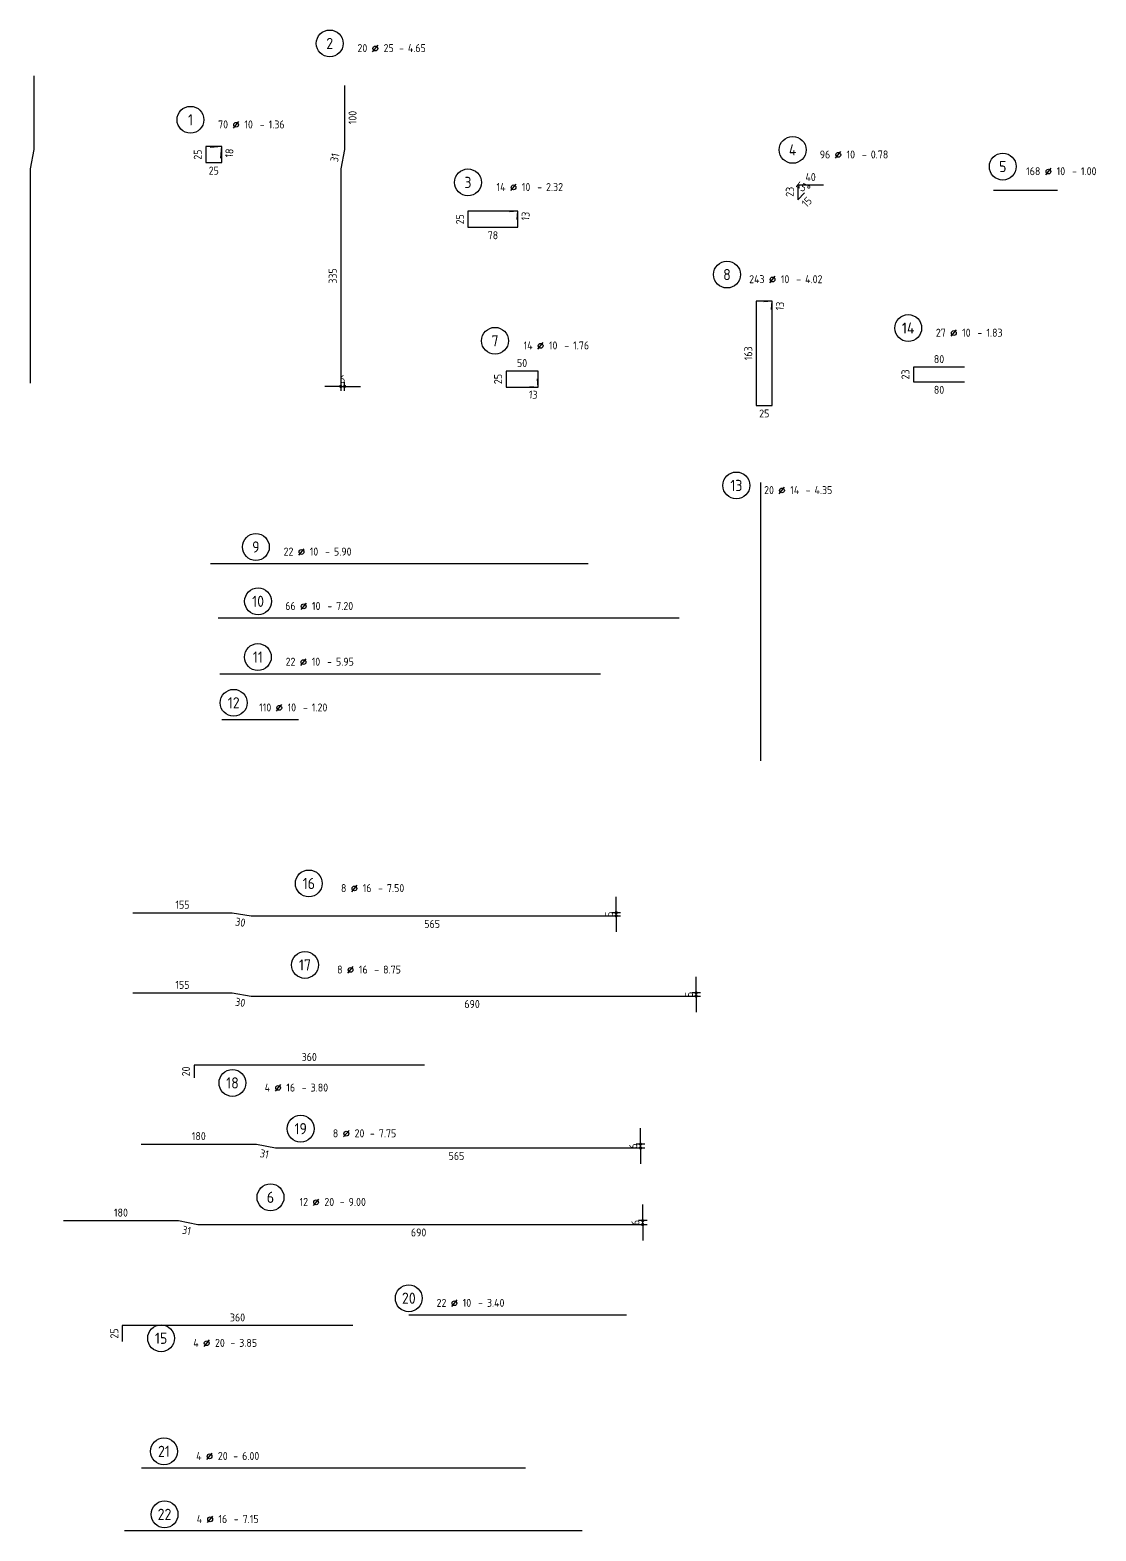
# Model space of a CAD drawing. Extents: x 29.9 to 127.4, y -19 to 23.
# Drawn here: x 110.77 to 127.42, y -0.47 to 22.98 of the extents above; entities that cross this region are included whole.
import ezdxf
from ezdxf.enums import TextEntityAlignment as Align

# ---------------------------------------------------------------- set-up
doc = ezdxf.new("R2010")
doc.units = 0
doc.header["$LTSCALE"] = 0.5
doc.linetypes.add('AUSGEZOGEN', pattern=[1000.01, 1000, 0.01])
doc.layers.add('MASSE', color=7, linetype='Continuous')
doc.layers.add('RND', color=7, linetype='Continuous')
doc.styles.add('txt', font='isocp.shx')
doc.dimstyles.new('DOT_I', dxfattribs={"dimscale": 0.5, "dimtxt": 0.25, "dimasz": 0.25, "dimexe": 0.1, "dimexo": 0.3, "dimgap": 0.1, "dimtad": 1, "dimdec": 3, "dimzin": 3, "dimtxsty": 'txt', "dimblk": 'DOT', "dimblk1": 'DOT', "dimblk2": 'DOT', "dimsah": 1, "dimcen": 0.1, "dimse1": 1, "dimse2": 1, "dimazin": 0, "dimtfac": 1, "dimtdec": 4, "dimtix": 1, "dimtmove": 2, "dimatfit": 3, "dimfxl": 0, "dimtvp": 1, "dimtolj": 1, "dimtzin": 0, "dimarcsym": 0})

# ---------------------------------------------------------------- blocks, each defined once
blk = doc.blocks.new('RND_AUSZ')
at = {"layer": 'RND', "color": 7, "linetype": 'Continuous'}
blk.add_line((1.341, 0.262), (1.509, 0.466), dxfattribs=at)
at = {"layer": 'RND', "color": 1, "linetype": 'Continuous'}
blk.add_circle((0, 0.52), 0.42, dxfattribs=at)
at = {"layer": 'RND', "color": 7, "linetype": 'Continuous'}
blk.add_circle((1.425, 0.364), 0.075, dxfattribs=at)
at = {"layer": 'RND', "color": 7, "linetype": 'Continuous', "style": 'txt'}
blk.add_text('-', height=0.25, dxfattribs=at).set_placement((2.163, 0.25))
for tag, p in [('WIEOFT', (-0.536, 0.25)), ('STK', (1.174, 0.25))]:
    blk.add_attdef(tag, text='', height=0.25, dxfattribs=at).set_placement(p, align=Align.RIGHT)
at = {"layer": 'RND', "color": 1, "linetype": 'Continuous', "style": 'txt'}
blk.add_attdef('POS', text='', height=0.35, dxfattribs=at).set_placement((0, 0.52), align=Align.MIDDLE)
at = {"layer": 'RND', "color": 7, "linetype": 'Continuous', "style": 'txt'}
for tag, p in [('DS', (1.683, 0.25)), ('LANG', (2.441, 0.25)), ('TEXT', (3.669, 0.25))]:
    blk.add_attdef(tag, p, '', height=0.25, dxfattribs=at)
blk = doc.blocks.new('*D15')
at = {"layer": 'DEFPOINTS', "color": 0, "linetype": 'AUSGEZOGEN', "transparency": 16777216}
for p in [(122.763, 20.449), (122.813, 20.41), (122.763, 20.324), (122.816, 20.377)]:
    blk.add_point(p, dxfattribs=at)
at = {"layer": 'RND', "color": 0, "linetype": 'AUSGEZOGEN', "transparency": 16777216, "insert": (122.844, 20.52), "char_height": 0.125, "attachment_point": 5, "rotation": 337.5, "style": 'txt'}
blk.add_mtext('\\A1;45°', dxfattribs=at)
blk = doc.blocks.new('DOT')
at = {"layer": 'MASSE', "color": 7, "linetype": 'Continuous'}
for p, q in [((0, 0), (-1, 0)), ((0, 0.54), (0, -0.54))]:
    blk.add_line(p, q, dxfattribs=at)
at = {"layer": 'MASSE', "color": 7, "linetype": 'Continuous', "const_width": 0.2}
blk.add_lwpolyline([(-0.1, 0, 1), (0.1, 0, 1)], format="xyb", close=True, dxfattribs=at)
blk = doc.blocks.new('*D22')
at = {"layer": 'DEFPOINTS', "color": 0, "linetype": 'AUSGEZOGEN', "transparency": 16777216}
for p in [(119.926, 9.186), (119.926, 9.186), (119.926, 9.136)]:
    blk.add_point(p, dxfattribs=at)
at = {"layer": 'RND', "color": 0, "linetype": 'AUSGEZOGEN', "lineweight": -2, "transparency": 16777216}
for p, q in [((119.926, 9.311), (119.926, 9.436)), ((119.926, 9.136), (119.926, 9.186)), ((119.926, 9.011), (119.926, 8.886))]:
    blk.add_line(p, q, dxfattribs=at)
at = {"layer": 'RND', "color": 0, "linetype": 'AUSGEZOGEN', "lineweight": -2, "transparency": 16777216, "xscale": 0.125, "yscale": 0.125, "zscale": 0.125}
for p, rotation in [((119.926, 9.186), 270), ((119.926, 9.136), 90)]:
    blk.add_blockref('DOT', p, dxfattribs=dict(at, rotation=rotation))
at = {"layer": 'RND', "color": 0, "linetype": 'AUSGEZOGEN', "transparency": 16777216, "insert": (119.813, 9.161), "char_height": 0.125, "attachment_point": 5, "rotation": 90, "style": 'txt'}
blk.add_mtext('\\A1;5', dxfattribs=at)
blk = doc.blocks.new('*D23')
at = {"layer": 'DEFPOINTS', "color": 0, "linetype": 'AUSGEZOGEN', "transparency": 16777216}
for p in [(121.175, 7.934), (121.175, 7.934), (121.175, 7.884)]:
    blk.add_point(p, dxfattribs=at)
at = {"layer": 'RND', "color": 0, "linetype": 'AUSGEZOGEN', "lineweight": -2, "transparency": 16777216}
for p, q in [((121.175, 8.059), (121.175, 8.184)), ((121.175, 7.884), (121.175, 7.934)), ((121.175, 7.759), (121.175, 7.634))]:
    blk.add_line(p, q, dxfattribs=at)
at = {"layer": 'RND', "color": 0, "linetype": 'AUSGEZOGEN', "lineweight": -2, "transparency": 16777216, "xscale": 0.125, "yscale": 0.125, "zscale": 0.125}
for p, rotation in [((121.175, 7.934), 270), ((121.175, 7.884), 90)]:
    blk.add_blockref('DOT', p, dxfattribs=dict(at, rotation=rotation))
at = {"layer": 'RND', "color": 0, "linetype": 'AUSGEZOGEN', "transparency": 16777216, "insert": (121.062, 7.909), "char_height": 0.125, "attachment_point": 5, "rotation": 90, "style": 'txt'}
blk.add_mtext('\\A1;5', dxfattribs=at)
blk = doc.blocks.new('*D40')
at = {"layer": 'DEFPOINTS', "color": 0, "linetype": 'AUSGEZOGEN', "transparency": 16777216}
for p in [(120.306, 5.571), (120.306, 5.571), (120.306, 5.511)]:
    blk.add_point(p, dxfattribs=at)
at = {"layer": 'RND', "color": 0, "linetype": 'AUSGEZOGEN', "lineweight": -2, "transparency": 16777216}
for p, q in [((120.306, 5.696), (120.306, 5.821)), ((120.306, 5.511), (120.306, 5.571)), ((120.306, 5.386), (120.306, 5.261))]:
    blk.add_line(p, q, dxfattribs=at)
at = {"layer": 'RND', "color": 0, "linetype": 'AUSGEZOGEN', "lineweight": -2, "transparency": 16777216, "xscale": 0.125, "yscale": 0.125, "zscale": 0.125}
for p, rotation in [((120.306, 5.571), 270), ((120.306, 5.511), 90)]:
    blk.add_blockref('DOT', p, dxfattribs=dict(at, rotation=rotation))
at = {"layer": 'RND', "color": 0, "linetype": 'AUSGEZOGEN', "transparency": 16777216, "insert": (120.193, 5.541), "char_height": 0.125, "attachment_point": 5, "rotation": 90, "style": 'txt'}
blk.add_mtext('\\A1;6', dxfattribs=at)
blk = doc.blocks.new('*D41')
at = {"layer": 'DEFPOINTS', "color": 0, "linetype": 'AUSGEZOGEN', "transparency": 16777216}
for p in [(120.34, 4.375), (120.34, 4.375), (120.34, 4.315)]:
    blk.add_point(p, dxfattribs=at)
at = {"layer": 'RND', "color": 0, "linetype": 'AUSGEZOGEN', "lineweight": -2, "transparency": 16777216}
for p, q in [((120.34, 4.5), (120.34, 4.625)), ((120.34, 4.315), (120.34, 4.375)), ((120.34, 4.19), (120.34, 4.065))]:
    blk.add_line(p, q, dxfattribs=at)
at = {"layer": 'RND', "color": 0, "linetype": 'AUSGEZOGEN', "lineweight": -2, "transparency": 16777216, "xscale": 0.125, "yscale": 0.125, "zscale": 0.125}
for p, rotation in [((120.34, 4.375), 270), ((120.34, 4.315), 90)]:
    blk.add_blockref('DOT', p, dxfattribs=dict(at, rotation=rotation))
at = {"layer": 'RND', "color": 0, "linetype": 'AUSGEZOGEN', "transparency": 16777216, "insert": (120.227, 4.345), "char_height": 0.125, "attachment_point": 5, "rotation": 90, "style": 'txt'}
blk.add_mtext('\\A1;6', dxfattribs=at)
blk = doc.blocks.new('*D53')
at = {"layer": 'DEFPOINTS', "color": 0, "linetype": 'AUSGEZOGEN', "transparency": 16777216}
for p in [(115.623, 17.408), (115.683, 17.408), (115.683, 17.408)]:
    blk.add_point(p, dxfattribs=at)
at = {"layer": 'RND', "color": 0, "linetype": 'AUSGEZOGEN', "lineweight": -2, "transparency": 16777216}
for p, q in [((115.498, 17.408), (115.373, 17.408)), ((115.623, 17.408), (115.683, 17.408)), ((115.808, 17.408), (115.933, 17.408))]:
    blk.add_line(p, q, dxfattribs=at)
at = {"layer": 'RND', "color": 0, "linetype": 'AUSGEZOGEN', "lineweight": -2, "transparency": 16777216, "xscale": 0.125, "yscale": 0.125, "zscale": 0.125}
blk.add_blockref('DOT', (115.623, 17.408), dxfattribs=at)
at = {"layer": 'RND', "color": 0, "linetype": 'AUSGEZOGEN', "lineweight": -2, "transparency": 16777216, "xscale": 0.125, "yscale": 0.125, "zscale": 0.125, "rotation": 180}
blk.add_blockref('DOT', (115.683, 17.408), dxfattribs=at)
at = {"layer": 'RND', "color": 0, "linetype": 'AUSGEZOGEN', "transparency": 16777216, "insert": (115.653, 17.521), "char_height": 0.125, "attachment_point": 5, "style": 'txt'}
blk.add_mtext('\\A1;6', dxfattribs=at)
blk = doc.blocks.new('*D66')
at = {"layer": 'DEFPOINTS', "color": 0, "linetype": 'AUSGEZOGEN', "transparency": 16777216}
for p in [(119.926, 9.186), (119.926, 9.186), (119.926, 9.136)]:
    blk.add_point(p, dxfattribs=at)
at = {"layer": 'RND', "color": 0, "linetype": 'AUSGEZOGEN', "lineweight": -2, "transparency": 16777216}
for p, q in [((119.926, 9.311), (119.926, 9.436)), ((119.926, 9.136), (119.926, 9.186)), ((119.926, 9.011), (119.926, 8.886))]:
    blk.add_line(p, q, dxfattribs=at)
at = {"layer": 'RND', "color": 0, "linetype": 'AUSGEZOGEN', "lineweight": -2, "transparency": 16777216, "xscale": 0.125, "yscale": 0.125, "zscale": 0.125}
for p, rotation in [((119.926, 9.186), 270), ((119.926, 9.136), 90)]:
    blk.add_blockref('DOT', p, dxfattribs=dict(at, rotation=rotation))
at = {"layer": 'RND', "color": 0, "linetype": 'AUSGEZOGEN', "transparency": 16777216, "insert": (119.813, 9.161), "char_height": 0.125, "attachment_point": 5, "rotation": 90, "style": 'txt'}
blk.add_mtext('\\A1;5', dxfattribs=at)
blk = doc.blocks.new('*D67')
at = {"layer": 'DEFPOINTS', "color": 0, "linetype": 'AUSGEZOGEN', "transparency": 16777216}
for p in [(121.175, 7.934), (121.175, 7.934), (121.175, 7.884)]:
    blk.add_point(p, dxfattribs=at)
at = {"layer": 'RND', "color": 0, "linetype": 'AUSGEZOGEN', "lineweight": -2, "transparency": 16777216}
for p, q in [((121.175, 8.059), (121.175, 8.184)), ((121.175, 7.884), (121.175, 7.934)), ((121.175, 7.759), (121.175, 7.634))]:
    blk.add_line(p, q, dxfattribs=at)
at = {"layer": 'RND', "color": 0, "linetype": 'AUSGEZOGEN', "lineweight": -2, "transparency": 16777216, "xscale": 0.125, "yscale": 0.125, "zscale": 0.125}
for p, rotation in [((121.175, 7.934), 270), ((121.175, 7.884), 90)]:
    blk.add_blockref('DOT', p, dxfattribs=dict(at, rotation=rotation))
at = {"layer": 'RND', "color": 0, "linetype": 'AUSGEZOGEN', "transparency": 16777216, "insert": (121.062, 7.909), "char_height": 0.125, "attachment_point": 5, "rotation": 90, "style": 'txt'}
blk.add_mtext('\\A1;5', dxfattribs=at)

msp = doc.modelspace()

# ---------------------------------------------------------------- linework, layer by layer
at = {"layer": 'RND', "color": 1, "linetype": 'AUSGEZOGEN'}
for points in [[(110.8293, 22.2583), (110.8293, 21.1083), (110.7693, 20.8083), (110.7693, 17.4583)], [(115.6828, 22.1083), (115.6828, 21.1083), (115.6228, 20.8083), (115.6228, 17.4583)], [(113.7492, 20.9745), (113.7649, 21.1538), (113.5149, 21.1538), (113.5149, 20.9038), (113.7649, 20.9038), (113.7649, 21.1538), (113.5856, 21.1381)], [(123.1627, 20.5536), (122.7627, 20.5536), (122.7627, 20.3236), (122.8687, 20.4297)], [(125.8184, 20.4752), (126.8184, 20.4752)], [(118.379, 20.0148), (118.3903, 20.1443), (117.6103, 20.1443), (117.6103, 19.8943), (118.3903, 19.8943), (118.3903, 20.1443), (118.2608, 20.133)], [(122.3529, 18.6102), (122.3642, 18.7397), (122.1142, 18.7397), (122.1142, 17.1097), (122.3642, 17.1097), (122.3642, 18.7397), (122.2347, 18.7284)], [(118.5766, 17.409), (118.7061, 17.3977), (118.7061, 17.6477), (118.2061, 17.6477), (118.2061, 17.3977), (118.7061, 17.3977), (118.6948, 17.5272)], [(125.3694, 17.7096), (124.5694, 17.7096), (124.5694, 17.4796), (125.3694, 17.4796)], [(122.1838, 11.557), (122.1838, 15.907)], [(113.5864, 14.6396), (119.4864, 14.6396)], [(113.7086, 13.7904), (120.9086, 13.7904)], [(113.7328, 12.9194), (119.6828, 12.9194)], [(113.7633, 12.2048), (114.9633, 12.2048)], [(112.3758, 9.1856), (113.9258, 9.1856), (114.2258, 9.1356), (119.8758, 9.1356)], [(112.3748, 7.9338), (113.9248, 7.9338), (114.2248, 7.8838), (121.1248, 7.8838)], [(116.9311, 6.8064), (113.3311, 6.8064), (113.3311, 6.6064)], [(112.5056, 5.5706), (114.3056, 5.5706), (114.6056, 5.5106), (120.2556, 5.5106)], [(111.2898, 4.3754), (113.0898, 4.3754), (113.3898, 4.3154), (120.2898, 4.3154)], [(116.6865, 2.9032), (120.0865, 2.9032)], [(115.8107, 2.7376), (112.2107, 2.7376), (112.2107, 2.4876)], [(112.5102, 0.5111), (118.5102, 0.5111)], [(119.3945, -0.473), (112.2445, -0.473)]]:
    msp.add_lwpolyline(points, dxfattribs=at)

# ---------------------------------------------------------------- block references
at = {"layer": 'RND', "color": 191, "linetype": 'AUSGEZOGEN', "xscale": 0.5, "yscale": 0.5, "zscale": 0.5}
for p, values in [((115.4512, 22.5054), {'POS': '2', 'STK': '20', 'DS': '25', 'LANG': '4.65'}), ((122.683, 20.8435), {'POS': '4', 'STK': '96', 'DS': '10', 'LANG': '0.78'})]:
    msp.add_blockref('RND_AUSZ', p, dxfattribs=at).add_auto_attribs(values)
at = {"layer": 'RND', "color": 7, "linetype": 'AUSGEZOGEN', "xscale": 0.5, "yscale": 0.5, "zscale": 0.5}
for p, values in [((113.276, 21.313), {'POS': '1', 'STK': '70', 'DS': '10', 'LANG': '1.36'}), ((117.6104, 20.335), {'POS': '3', 'STK': '14', 'DS': '10', 'LANG': '2.32'}), ((121.6565, 18.8953), {'POS': '8', 'STK': '243', 'DS': '10', 'LANG': '4.02'}), ((124.488, 18.0592), {'POS': '14', 'STK': '27', 'DS': '10', 'LANG': '1.83'}), ((118.0332, 17.8601), {'POS': '7', 'STK': '14', 'DS': '10', 'LANG': '1.76'}), ((115.0644, 8.1101), {'POS': '17', 'STK': '8', 'DS': '16', 'LANG': '8.75'}), ((113.9318, 6.2666), {'POS': '18', 'STK': '4', 'DS': '16', 'LANG': '3.80'}), ((114.9977, 5.552), {'POS': '19', 'STK': '8', 'DS': '20', 'LANG': '7.75'}), ((114.5259, 4.4799), {'POS': '6', 'STK': '12', 'DS': '20', 'LANG': '9.00'}), ((112.8618, 0.5111), {'POS': '21', 'STK': '4', 'DS': '20', 'LANG': '6.00'})]:
    msp.add_blockref('RND_AUSZ', p, dxfattribs=at).add_auto_attribs(values)
at = {"layer": 'RND', "color": 1, "linetype": 'AUSGEZOGEN', "xscale": 0.5, "yscale": 0.5, "zscale": 0.5}
for p, values in [((125.9655, 20.5824), {'POS': '5', 'STK': '168', 'DS': '10', 'LANG': '1.00'}), ((121.8032, 15.6006), {'POS': '13', 'STK': '20', 'DS': '14', 'LANG': '4.35'}), ((114.297, 14.6396), {'POS': '9', 'STK': '22', 'DS': '10', 'LANG': '5.90'}), ((114.332, 13.7904), {'POS': '10', 'STK': '66', 'DS': '10', 'LANG': '7.20'}), ((114.3282, 12.9194), {'POS': '11', 'STK': '22', 'DS': '10', 'LANG': '5.95'}), ((113.9509, 12.2048), {'POS': '12', 'STK': '110', 'DS': '10', 'LANG': '1.20'}), ((115.1246, 9.3828), {'POS': '16', 'STK': '8', 'DS': '16', 'LANG': '7.50'}), ((116.6865, 2.9032), {'POS': '20', 'STK': '22', 'DS': '10', 'LANG': '3.40'}), ((112.8171, 2.2781), {'POS': '15', 'STK': '4', 'DS': '20', 'LANG': '3.85'}), ((112.8706, -0.473), {'POS': '22', 'STK': '4', 'DS': '16', 'LANG': '7.15'})]:
    msp.add_blockref('RND_AUSZ', p, dxfattribs=at).add_auto_attribs(values)

# ---------------------------------------------------------------- texts
at = {"layer": 'RND', "color": 7, "linetype": 'AUSGEZOGEN', "style": 'txt'}
for s, rotation, p in [('100', 90, (115.8078, 21.6083)), ('18', 84.99986, (113.8816, 21.0532)), ('25', 90, (113.3899, 21.0288)), ('31', 78.69007, (115.5303, 20.9828)), ('23', 90, (122.6377, 20.4486)), ('15', 45, (122.9041, 20.2882)), ('25', 90, (117.4853, 20.0193)), ('13', 84.99986, (118.5092, 20.0686)), ('335', 90, (115.4978, 19.1333)), ('13', 84.99986, (122.483, 18.6641)), ('163', 90, (121.9892, 17.9247)), ('25', 90, (118.0811, 17.5227)), ('23', 90, (124.4444, 17.5946)), ('13', 354.99986, (118.6305, 17.2788)), ('30', 350.53768, (114.0553, 9.0373)), ('30', 350.53768, (114.0543, 7.7855)), ('20', 90, (113.2061, 6.7064)), ('31', 348.69007, (114.4311, 5.418)), ('31', 348.69007, (113.2153, 4.2229)), ('25', 90, (112.0857, 2.6126))]:
    msp.add_text(s, height=0.125, rotation=rotation, dxfattribs=at).set_placement(p, align=Align.MIDDLE)
for s, p in [('25', (113.6399, 20.7788)), ('40', (122.9627, 20.6786)), ('78', (118.0003, 19.7693)), ('50', (118.4561, 17.7727)), ('80', (124.9694, 17.8346)), ('80', (124.9694, 17.3546)), ('25', (122.2392, 16.9847)), ('155', (113.1508, 9.3106)), ('565', (117.0508, 9.0106)), ('155', (113.1498, 8.0588)), ('690', (117.6748, 7.7588)), ('360', (115.1311, 6.9314)), ('180', (113.4056, 5.6956)), ('565', (117.4306, 5.3856)), ('180', (112.1898, 4.5004)), ('690', (116.8398, 4.1904)), ('360', (114.0107, 2.8626))]:
    msp.add_text(s, height=0.125, dxfattribs=at).set_placement(p, align=Align.MIDDLE)

# ---------------------------------------------------------------- dimensions: what is measured, and where the dimension line sits
at = {"layer": 'RND', "color": 7, "linetype": 'AUSGEZOGEN'}
dim = msp.add_angular_dim_3p(base=(122.8127, 20.4102), center=(122.7627, 20.3236), p1=(122.8157, 20.3766), p2=(122.7627, 20.4486), dimstyle='DOT_I', override={"dimdec": 2, "dimadec": 0}, dxfattribs=at)
dim.commit()
dim.dimension.update_dxf_attribs({"geometry": '*D15', "text_midpoint": (122.844, 20.5199)})
dim = msp.add_linear_dim(base=(115.6828, 17.4083), p1=(115.6228, 17.4083), p2=(115.6828, 17.4083), dimstyle='DOT_I', override={"dimdec": 0, "dimlfac": 100}, dxfattribs=at)
dim.commit()
dim.dimension.update_dxf_attribs({"geometry": '*D53', "text_midpoint": (115.6528, 17.5208)})
for base, p1, p2, override, picture, middle in [((119.9258, 9.1856), (119.9258, 9.1356), (119.9258, 9.1856), {"dimdec": 0, "dimlfac": 100, "dimrnd": 0.0005}, '*D22', (119.8133, 9.1606)), ((119.9258, 9.1856), (119.9258, 9.1356), (119.9258, 9.1856), {"dimdec": 0, "dimlfac": 100}, '*D66', (119.8133, 9.1606)), ((121.1748, 7.9338), (121.1748, 7.8838), (121.1748, 7.9338), {"dimdec": 0, "dimlfac": 100}, '*D23', (121.0623, 7.9088)), ((121.1748, 7.9338), (121.1748, 7.8838), (121.1748, 7.9338), {"dimdec": 0, "dimlfac": 100}, '*D67', (121.0623, 7.9088)), ((120.3056, 5.5706), (120.3056, 5.5106), (120.3056, 5.5706), {"dimdec": 0, "dimlfac": 100, "dimrnd": 0.0005}, '*D40', (120.1931, 5.5406)), ((120.3398, 4.3754), (120.3398, 4.3154), (120.3398, 4.3754), {"dimdec": 0, "dimlfac": 100, "dimrnd": 0.0005}, '*D41', (120.2273, 4.3454))]:
    dim = msp.add_linear_dim(base=base, p1=p1, p2=p2, angle=90, dimstyle='DOT_I', override=override, dxfattribs=at)
    dim.commit()
    dim.dimension.update_dxf_attribs({"geometry": picture, "text_midpoint": middle})

doc.saveas('drawing.dxf')
